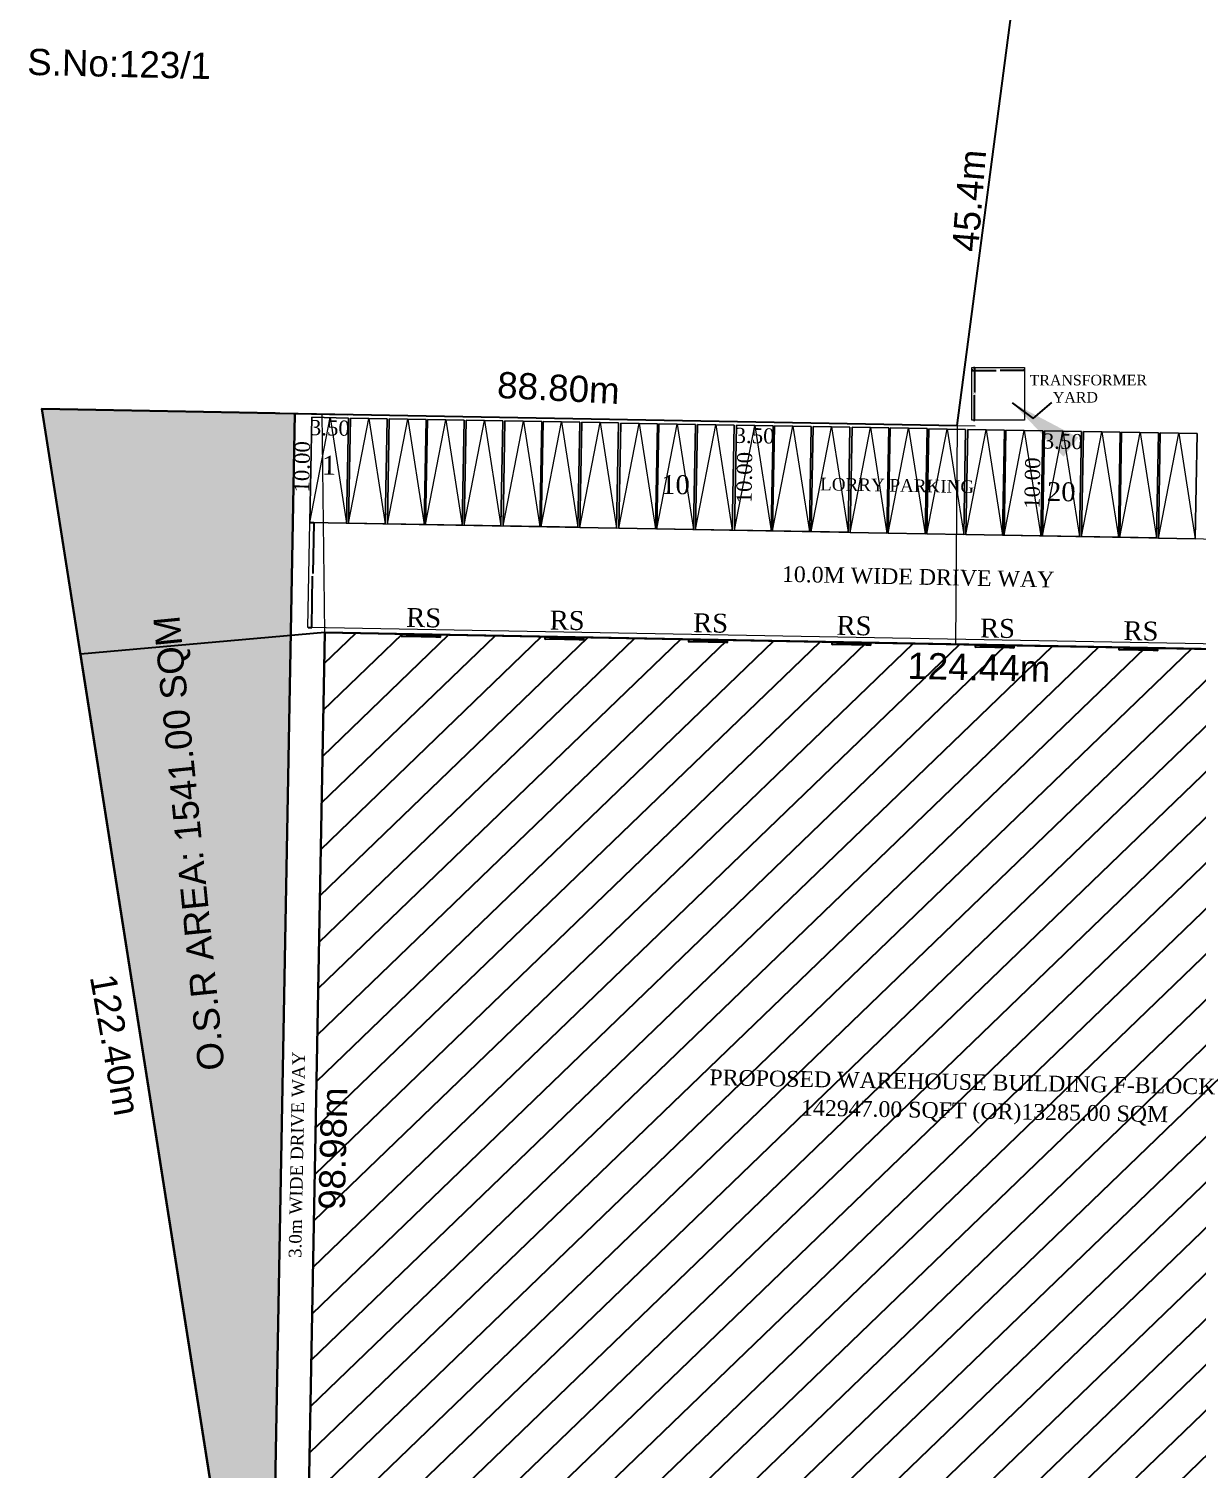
# Model space of a CAD drawing. Header units: metres. Extents: x 31037 to 31490, y -4422 to -3483.
# Drawn here: x 31151.3 to 31262.5, y -4033.1 to -3896.1 of the extents above; entities that cross this region are included whole.
import ezdxf

# ---------------------------------------------------------------- set-up
doc = ezdxf.new("R2010")
doc.units = ezdxf.units.M
doc.header["$LTSCALE"] = 30
doc.header["$MEASUREMENT"] = 0
doc.header["$PDMODE"] = 34
doc.layers.get('0').update_dxf_attribs({"color": 30, "lineweight": 40})
for name, color, linetype in [('BLK_1_COVERED_AREA', 140, 'Continuous'), ('BLK_1_INTERNAL_VEHICULAR_ACCESS', 2, 'Continuous'), ('BLK_1_LVL_0_BLDG_FOOT_PRINT', 1, 'Continuous'), ('BLK_1_LVL_0_REAR_SETBACK', 11, 'Continuous'), ('BLK_1_LVL_0_SIDE_SETBACK2', 102, 'Continuous'), ('BOUNDARY', 7, 'Continuous'), ('DIMENSIONS', 8, 'Continuous'), ('DISTANCE_BLK', 235, 'Continuous'), ('LORRY_PARKING', 1, 'Continuous'), ('OSR_PLAN', 10, 'Continuous'), ('PLOT_BOUNDARY', 70, 'Continuous'), ('TRANSFORMER_YARD', 1, 'Continuous')]:
    doc.layers.add(name, color=color, linetype=linetype)
for name, color, linetype, lineweight in [('DIM', 5, 'Continuous', 25), ('DRIVE_WAY', 7, 'Continuous', 0), ('TEXT', 11, 'Continuous', 30)]:
    doc.layers.add(name, color=color, linetype=linetype, lineweight=lineweight)
doc.styles.add('DIM', font='times.ttf')
doc.styles.add('ROMANC', font='times.ttf')
doc.styles.add('ROMANS', font='stylu.ttf', dxfattribs={"width": 0.75})
doc.styles.add('ROMANTICITALIC', font='romantic.ttf')
doc.styles.get("Standard").update_dxf_attribs({"font": 'times.ttf', "height": 0.05})
doc.styles.add('style2', font='arial.ttf')
doc.dimstyles.get("Standard").update_dxf_attribs({"dimtxt": 0.18, "dimasz": 0.18, "dimexe": 0.18, "dimexo": 0.0625, "dimgap": 0.09, "dimtad": 0, "dimtih": 1, "dimtoh": 1, "dimdec": 4, "dimzin": 0, "dimdsep": 46, "dimlunit": 4, "dimtxsty": 'Standard', "dimcen": 0.09, "dimadec": 0, "dimazin": 0, "dimtfac": 1, "dimtdec": 4, "dimtofl": 0, "dimtmove": 0, "dimatfit": 3, "dimfxl": 0, "dimtolj": 1, "dimtzin": 0, "dimarcsym": 0})
doc.dimstyles.new('Standard$0', dxfattribs={"dimtxt": 0.08, "dimasz": 0.05, "dimexe": 0.02, "dimexo": 0.05, "dimgap": 0.09, "dimtad": 0, "dimtih": 1, "dimtoh": 1, "dimzin": 0, "dimdsep": 46, "dimtxsty": 'Standard', "dimcen": 0.09, "dimclrd": 7, "dimclre": 7, "dimclrt": 7, "dimadec": 0, "dimazin": 0, "dimtfac": 1, "dimtofl": 0, "dimtmove": 0, "dimatfit": 3, "dimfxl": 0, "dimtolj": 1, "dimtzin": 0, "dimarcsym": 0})
doc.dimstyles.new('STANDARD$7', dxfattribs={"dimtxt": 0.18, "dimasz": 7, "dimexe": 0.18, "dimexo": 0.0625, "dimgap": 0.09, "dimtad": 0, "dimtih": 1, "dimtoh": 1, "dimdec": 3, "dimzin": 0, "dimdsep": 46, "dimtxsty": 'ROMANS', "dimcen": 0.09, "dimclrd": 3, "dimclrt": 2, "dimaunit": 1, "dimadec": 0, "dimazin": 0, "dimtfac": 1, "dimtdec": 3, "dimtofl": 0, "dimtmove": 2, "dimatfit": 3, "dimfxl": 0, "dimtolj": 1, "dimtzin": 0, "dimarcsym": 0})

# ---------------------------------------------------------------- blocks, each defined once
blk = doc.blocks.new('RS')
at = {"layer": 'BOUNDARY', "color": 2}
for p, q in [((2062.41, 107), (2066.06, 107.23)), ((2062.41, 107.23), (2066.06, 107))]:
    blk.add_line(p, q, dxfattribs=at)
blk.add_lwpolyline([(2062.41, 107.23), (2066.06, 107.23), (2066.06, 107), (2062.41, 107)], close=True, dxfattribs=at)
blk = doc.blocks.new('*D46')
at = {"layer": 'Defpoints', "color": 0, "lineweight": 30}
for p in [(31178.26, -3933.04), (31181.76, -3933.1), (31178.24, -3934.03)]:
    blk.add_point(p, dxfattribs=at)
at = {"layer": 'DIM', "color": 0, "lineweight": 20, "insert": (31179.99, -3934.06), "char_height": 1.44, "attachment_point": 5, "rotation": 358.9446, "style": 'DIM'}
blk.add_mtext('\\A1;3.50', dxfattribs=at)
blk = doc.blocks.new('_Oblique')
at = {"color": 0, "linetype": 'ByBlock', "lineweight": -2}
blk.add_line((-0.5, -0.5), (0.5, 0.5), dxfattribs=at)
blk = doc.blocks.new('*D47')
at = {"layer": 'Defpoints', "color": 0, "lineweight": 30}
for p in [(31176.81, -3932.74), (31176.63, -3942.74), (31177.26, -3942.75)]:
    blk.add_point(p, dxfattribs=at)
at = {"layer": 'DIM', "color": 0, "lineweight": 20, "insert": (31177.36, -3937.75), "char_height": 1.44, "attachment_point": 5, "rotation": 88.9446, "style": 'DIM'}
blk.add_mtext('\\A1;10.00', dxfattribs=at)
blk = doc.blocks.new('*D48')
at = {"layer": 'Defpoints', "color": 0, "lineweight": 30}
for p in [(31218.67, -3933.78), (31222.17, -3933.85), (31218.65, -3934.77)]:
    blk.add_point(p, dxfattribs=at)
at = {"layer": 'DIM', "color": 0, "lineweight": 20, "insert": (31220.4, -3934.8), "char_height": 1.44, "attachment_point": 5, "rotation": 358.9446, "style": 'DIM'}
blk.add_mtext('\\A1;3.50', dxfattribs=at)
blk = doc.blocks.new('*D49')
at = {"layer": 'Defpoints', "color": 0, "lineweight": 30}
for p in [(31218.9, -3933.77), (31218.71, -3943.77), (31219.35, -3943.78)]:
    blk.add_point(p, dxfattribs=at)
at = {"layer": 'DIM', "color": 0, "lineweight": 20, "insert": (31219.44, -3938.78), "char_height": 1.44, "attachment_point": 5, "rotation": 88.9446, "style": 'DIM'}
blk.add_mtext('\\A1;10.00', dxfattribs=at)
blk = doc.blocks.new('*D50')
at = {"layer": 'Defpoints', "color": 0, "lineweight": 30}
for p in [(31247.97, -3935.31), (31247.99, -3934.32), (31251.49, -3934.39)]:
    blk.add_point(p, dxfattribs=at)
at = {"layer": 'DIM', "color": 0, "lineweight": 20, "insert": (31249.72, -3935.34), "char_height": 1.44, "attachment_point": 5, "rotation": 358.9446, "style": 'DIM'}
blk.add_mtext('\\A1;3.50', dxfattribs=at)
blk = doc.blocks.new('*D51')
at = {"layer": 'Defpoints', "color": 0, "lineweight": 30}
for p in [(31248.22, -3934.31), (31246.75, -3944.29), (31248.03, -3944.31)]:
    blk.add_point(p, dxfattribs=at)
at = {"layer": 'DIM', "color": 0, "lineweight": 20, "insert": (31246.84, -3939.3), "char_height": 1.44, "attachment_point": 5, "rotation": 88.9446, "style": 'DIM'}
blk.add_mtext('\\A1;10.00', dxfattribs=at)
blk = doc.blocks.new('*D95')
at = {"layer": 'Defpoints', "color": 0, "lineweight": 30}
for p in [(31178.08, -3943.04), (31177.89, -3953.04), (31178.26, -3953.04)]:
    blk.add_point(p, dxfattribs=at)
at = {"layer": 'DRIVE_WAY', "color": 255, "lineweight": -2}
for p, q in [((31178.13, -3943.04), (31178.47, -3943.04)), ((31178.45, -3943.09), (31178.36, -3947.91)), ((31178.26, -3952.99), (31178.35, -3948.17)), ((31177.94, -3953.04), (31178.28, -3953.04))]:
    blk.add_line(p, q, dxfattribs=at)
at = {"layer": 'DRIVE_WAY', "color": 255, "lineweight": 30}
for points in [[(31178.44, -3943.09), (31178.45, -3943.09), (31178.45, -3943.04)], [(31178.26, -3952.99), (31178.27, -3952.99), (31178.26, -3953.04)]]:
    blk.add_solid(points, dxfattribs=at)
at = {"layer": 'DRIVE_WAY', "color": 255, "lineweight": 20, "insert": (31178.36, -3948.04), "char_height": 0.08, "attachment_point": 5}
blk.add_mtext('\\A1;10.00', dxfattribs=at)
blk = doc.blocks.new('*D139')
at = {"layer": 'Defpoints', "color": 0, "lineweight": 5}
for p in [(31241.06, -3928.31), (31246.06, -3928.31), (31246.06, -3928.57)]:
    blk.add_point(p, dxfattribs=at)
at = {"layer": 'TRANSFORMER_YARD', "color": 7, "lineweight": -2}
for p, q in [((31241.06, -3928.47), (31241.06, -3928.59)), ((31246.06, -3928.47), (31246.06, -3928.59)), ((31241.11, -3928.57), (31243.37, -3928.57)), ((31246.01, -3928.57), (31243.75, -3928.57))]:
    blk.add_line(p, q, dxfattribs=at)
at = {"layer": 'TRANSFORMER_YARD', "color": 7, "lineweight": 5}
for points in [[(31241.11, -3928.57), (31241.11, -3928.58), (31241.06, -3928.57)], [(31246.01, -3928.57), (31246.01, -3928.58), (31246.06, -3928.57)]]:
    blk.add_solid(points, dxfattribs=at)
at = {"layer": 'TRANSFORMER_YARD', "color": 7, "lineweight": 5, "insert": (31243.56, -3928.57), "char_height": 0.08, "attachment_point": 5}
blk.add_mtext('\\A1;5.00', dxfattribs=at)
blk = doc.blocks.new('*D140')
at = {"layer": 'Defpoints', "color": 0, "lineweight": 5}
for p in [(31241.06, -3928.31), (31241.06, -3933.31), (31241.32, -3933.31)]:
    blk.add_point(p, dxfattribs=at)
at = {"layer": 'TRANSFORMER_YARD', "color": 7, "lineweight": -2}
for p, q in [((31241.22, -3928.31), (31241.34, -3928.31)), ((31241.32, -3928.36), (31241.32, -3930.67)), ((31241.32, -3933.26), (31241.32, -3930.94)), ((31241.22, -3933.31), (31241.34, -3933.31))]:
    blk.add_line(p, q, dxfattribs=at)
at = {"layer": 'TRANSFORMER_YARD', "color": 7, "lineweight": 5}
for points in [[(31241.32, -3928.36), (31241.33, -3928.36), (31241.32, -3928.31)], [(31241.32, -3933.26), (31241.33, -3933.26), (31241.32, -3933.31)]]:
    blk.add_solid(points, dxfattribs=at)
at = {"layer": 'TRANSFORMER_YARD', "color": 7, "lineweight": 5, "insert": (31241.32, -3930.81), "char_height": 0.08, "attachment_point": 5}
blk.add_mtext('\\A1;5.00', dxfattribs=at)

msp = doc.modelspace()

# ---------------------------------------------------------------- hatches: boundary and pattern name
at = {"layer": 'DIM', "lineweight": 25}
h = msp.add_hatch(dxfattribs=at)
h.set_pattern_fill('CROSS', color=0, scale=7.7, angle=-1.0554139)
h.set_pattern_definition([(358.944586, (3057.562, 453.3072), (1.96013078, 1.88921607), [0.9625, -2.8875]), (88.944586, (3058.0342, 452.8172), (-1.88921607, 1.96013078), [0.9625, -2.8875])])
h.paths.add_polyline_path([(31328.13266, -4074.54095), (31237.68336, -4072.87464), (31237.47314, -4083.63394), (31310.38851, -4087.15352), (31309.80247, -4118.96453), (31334.23628, -4121.23021)])
h.paths.add_polyline_path([(31176.65933, -3932.67605), (31152.59046, -3932.23264), (31168.68569, -4034.74973), (31174.77681, -4034.86194)])
h.paths.add_polyline_path([(31261.1175, -4081.27942), (31303.85288, -4083.4388), (31304.11286, -4078.29359), (31261.37748, -4076.13421)], flags=24)
h.paths.add_polyline_path([(31171.63911, -3995.49425), (31167.20392, -3950.98411), (31162.07753, -3951.49493), (31166.51272, -3996.00506)], flags=24)
h = msp.add_hatch(dxfattribs=at)
h.set_pattern_fill('ANSI31', color=0, scale=25, angle=-1.0554139)
h.set_pattern_definition([(43.944586, (3057.562, 453.3072), (-2.1686323, 2.25003533), [])])
h.paths.add_polyline_path([(31303.73882, -3955.82071), (31179.50099, -3953.53193), (31177.67775, -4052.49998), (31182.45161, -4052.58792), (31182.2996, -4060.83927), (31301.76357, -4063.0401)])
h.paths.add_polyline_path([(31303.66127, -4012.4161), (31303.99964, -3997.57855), (31298.84921, -3997.46109), (31298.51084, -4012.29864)], flags=9)
h.paths.add_polyline_path([(31234.18116, -3959.26494), (31249.0187, -3959.60331), (31249.13616, -3954.45288), (31234.29861, -3954.11451)], flags=9)
h.paths.add_polyline_path([(31181.68141, -4051.91424), (31181.47589, -4060.92622), (31186.62632, -4061.04367), (31186.83184, -4052.03169)], flags=9)
h.paths.add_polyline_path([(31177.07387, -4053.45019), (31186.08585, -4053.65571), (31186.20331, -4048.50527), (31177.19133, -4048.29975)], flags=9)
h.paths.add_polyline_path([(31224.29127, -4000.44364), (31259.43959, -4001.09117), (31259.49517, -3998.07437), (31224.34684, -3997.42685)], flags=24)
h.paths.add_polyline_path([(31215.7014, -3997.00308), (31263.54674, -3997.88451), (31263.58914, -3995.58299), (31215.7438, -3994.70156)], flags=24)
h.paths.add_polyline_path([(31182.75381, -4009.09965), (31183.0479, -3996.20396), (31177.89747, -3996.0865), (31177.60338, -4008.9822)], flags=9)
h.paths.add_polyline_path([(31236.87113, -4062.48545), (31251.70868, -4062.82382), (31251.82614, -4057.67339), (31236.98859, -4057.33502)], flags=9)

# ---------------------------------------------------------------- linework, layer by layer
at = {"layer": 'BLK_1_COVERED_AREA', "color": 140, "lineweight": 25}
msp.add_lwpolyline([(31179.50099, -3953.53193), (31177.67775, -4052.49998), (31182.45161, -4052.58792), (31182.2996, -4060.83927), (31301.76357, -4063.0401), (31303.73882, -3955.82071)], close=True, dxfattribs=at)
at = {"layer": 'BLK_1_INTERNAL_VEHICULAR_ACCESS', "color": 161, "lineweight": 5}
for points in [[(31179.50099, -3953.53193), (31179.2619, -3932.72175), (31239.66844, -3933.8295), (31239.51741, -3954.63759)], [(31179.50099, -3953.53193), (31156.25763, -3955.59032), (31168.68569, -4034.74973), (31178.00159, -4034.92135)]]:
    msp.add_lwpolyline(points, close=True, dxfattribs=at)
at = {"layer": 'BLK_1_LVL_0_BLDG_FOOT_PRINT', "color": 1, "lineweight": 25}
msp.add_lwpolyline([(31179.50099, -3953.53193), (31177.67775, -4052.49998), (31182.45161, -4052.58792), (31182.2996, -4060.83927), (31301.76357, -4063.0401), (31303.73882, -3955.82071)], close=True, dxfattribs=at)
at = {"layer": 'BLK_1_LVL_0_REAR_SETBACK', "color": 11, "lineweight": 25}
msp.add_lwpolyline([(31179.50099, -3953.53193), (31156.25763, -3955.59032), (31171.57477, -4053.15144), (31177.67775, -4052.49998)], close=True, dxfattribs=at)
at = {"layer": 'BLK_1_LVL_0_SIDE_SETBACK2', "color": 102, "lineweight": 20}
msp.add_lwpolyline([(31179.50099, -3953.53193), (31179.2619, -3932.72175), (31239.66844, -3933.82955), (31245.59536, -3888.66484), (31253.91582, -3847.88382), (31246.24152, -3787.97082), (31283.02047, -3790.10645), (31297.21412, -3894.95005), (31303.73882, -3955.82071)], close=True, dxfattribs=at)
at = {"layer": 'DIM', "color": 0, "lineweight": 25}
for p, q in [((31174.78669, -3932.64155), (31152.59046, -3932.23264)), ((31152.59046, -3932.23264), (31161.43119, -3988.54287)), ((31171.57477, -4053.15144), (31152.59046, -3932.23264)), ((31174.78669, -3932.64155), (31152.59046, -3932.23264)), ((31174.77681, -4034.86194), (31176.65933, -3932.67605)), ((31177.67775, -4052.49998), (31179.50099, -3953.53193)), ((31179.50099, -3953.53193), (31303.923, -3955.8241)), ((31186.1651, -3953.6547), (31191.16425, -3953.7468)), ((31199.81278, -3953.90613), (31204.81194, -3953.99823)), ((31213.46047, -3954.15755), (31218.45962, -3954.24965)), ((31227.10815, -3954.40898), (31232.10731, -3954.50108)), ((31240.75584, -3954.6604), (31245.75499, -3954.7525)), ((31254.40352, -3954.91183), (31259.40267, -3955.00392)), ((31161.43119, -3988.54287), (31171.57477, -4053.15144))]:
    msp.add_line(p, q, dxfattribs=at)
at = {"layer": 'DIM', "color": 0, "lineweight": 20}
for p, q in [((31174.78669, -3932.64155), (31241.37609, -3933.86082)), ((31178.26253, -3933.03933), (31178.07834, -3943.03764)), ((31178.07834, -3943.03764), (31180.01224, -3933.07157)), ((31181.76194, -3933.1038), (31178.26253, -3933.03933)), ((31180.01224, -3933.07157), (31181.57774, -3943.10211)), ((31181.57774, -3943.10211), (31181.76194, -3933.1038)), ((31181.93934, -3933.10707), (31181.75514, -3943.10537)), ((31181.75514, -3943.10537), (31183.68904, -3933.1393)), ((31185.43874, -3933.17154), (31181.93934, -3933.10707)), ((31183.68904, -3933.1393), (31185.25455, -3943.16984)), ((31185.25455, -3943.16984), (31185.43874, -3933.17154)), ((31185.64401, -3933.17532), (31185.45981, -3943.17362)), ((31185.45981, -3943.17362), (31187.39371, -3933.20755)), ((31189.14342, -3933.23979), (31185.64401, -3933.17532)), ((31187.39371, -3933.20755), (31188.95922, -3943.23809)), ((31188.95922, -3943.23809), (31189.14342, -3933.23979)), ((31189.27084, -3933.24214), (31189.08665, -3943.24044)), ((31189.08665, -3943.24044), (31191.02054, -3933.27437)), ((31192.77025, -3933.3066), (31189.27084, -3933.24214)), ((31191.02054, -3933.27437), (31192.58605, -3943.30491)), ((31192.58605, -3943.30491), (31192.77025, -3933.3066)), ((31192.94765, -3933.30987), (31192.76345, -3943.30817)), ((31192.76345, -3943.30817), (31194.69735, -3933.34211)), ((31196.44705, -3933.37434), (31192.94765, -3933.30987)), ((31194.69735, -3933.34211), (31196.26286, -3943.37264)), ((31196.26286, -3943.37264), (31196.44705, -3933.37434)), ((31196.65232, -3933.37812), (31196.46812, -3943.37642)), ((31196.46812, -3943.37642), (31198.40202, -3933.41035)), ((31200.15172, -3933.44259), (31196.65232, -3933.37812)), ((31198.40202, -3933.41035), (31199.96753, -3943.44089)), ((31199.96753, -3943.44089), (31200.15172, -3933.44259)), ((31200.27915, -3933.44494), (31200.09496, -3943.44324)), ((31200.09496, -3943.44324), (31202.02885, -3933.47717)), ((31203.77856, -3933.5094), (31200.27915, -3933.44494)), ((31202.02885, -3933.47717), (31203.59436, -3943.50771)), ((31203.59436, -3943.50771), (31203.77856, -3933.5094)), ((31203.95595, -3933.51267), (31203.77176, -3943.51098)), ((31203.77176, -3943.51098), (31205.70566, -3933.54491)), ((31207.45536, -3933.57714), (31203.95595, -3933.51267)), ((31205.70566, -3933.54491), (31207.27117, -3943.57544)), ((31207.27117, -3943.57544), (31207.45536, -3933.57714)), ((31207.66063, -3933.58092), (31207.47643, -3943.57922)), ((31207.47643, -3943.57922), (31209.41033, -3933.61316)), ((31211.16003, -3933.64539), (31207.66063, -3933.58092)), ((31209.41033, -3933.61316), (31210.97584, -3943.64369)), ((31210.97584, -3943.64369), (31211.16003, -3933.64539)), ((31211.28746, -3933.64774), (31211.10326, -3943.64604)), ((31211.10326, -3943.64604), (31213.03716, -3933.67997)), ((31214.78686, -3933.7122), (31211.28746, -3933.64774)), ((31213.03716, -3933.67997), (31214.60267, -3943.71051)), ((31214.60267, -3943.71051), (31214.78686, -3933.7122)), ((31214.96426, -3933.71547), (31214.78007, -3943.71378)), ((31214.78007, -3943.71378), (31216.71397, -3933.74771)), ((31218.46367, -3933.77994), (31214.96426, -3933.71547)), ((31216.71397, -3933.74771), (31218.27948, -3943.77824)), ((31218.27948, -3943.77824), (31218.46367, -3933.77994)), ((31218.66894, -3933.78372), (31218.48474, -3943.78203)), ((31218.48474, -3943.78203), (31220.41864, -3933.81596)), ((31222.16834, -3933.84819), (31218.66894, -3933.78372)), ((31220.41864, -3933.81596), (31221.98415, -3943.84649)), ((31221.98415, -3943.84649), (31222.16834, -3933.84819)), ((31222.29577, -3933.85054), (31222.11157, -3943.84884)), ((31222.11157, -3943.84884), (31224.04547, -3933.88277)), ((31225.79517, -3933.91501), (31222.29577, -3933.85054)), ((31224.04547, -3933.88277), (31225.61098, -3943.91331)), ((31225.61098, -3943.91331), (31225.79517, -3933.91501)), ((31225.97257, -3933.91827), (31225.78838, -3943.91658)), ((31225.78838, -3943.91658), (31227.72228, -3933.95051)), ((31229.47198, -3933.98274), (31225.97257, -3933.91827)), ((31227.72228, -3933.95051), (31229.28778, -3943.98105)), ((31229.28778, -3943.98105), (31229.47198, -3933.98274)), ((31229.67724, -3933.98652), (31229.49305, -3943.98483)), ((31233.17665, -3934.05099), (31229.67724, -3933.98652)), ((31229.49305, -3943.98483), (31231.42695, -3934.01876)), ((31231.42695, -3934.01876), (31232.99246, -3944.04929)), ((31232.99246, -3944.04929), (31233.17665, -3934.05099)), ((31233.30408, -3934.05334), (31233.11988, -3944.05164)), ((31233.11988, -3944.05164), (31235.05378, -3934.08557)), ((31236.80348, -3934.11781), (31233.30408, -3934.05334)), ((31235.05378, -3934.08557), (31236.61929, -3944.11611)), ((31236.61929, -3944.11611), (31236.80348, -3934.11781)), ((31236.98088, -3934.12107), (31236.79669, -3944.11938)), ((31236.79669, -3944.11938), (31238.73058, -3934.15331)), ((31240.48029, -3934.18554), (31236.98088, -3934.12107)), ((31238.73058, -3934.15331), (31240.29609, -3944.18385)), ((31240.29609, -3944.18385), (31240.48029, -3934.18554)), ((31240.68555, -3934.18932), (31240.50136, -3944.18763)), ((31240.50136, -3944.18763), (31242.43526, -3934.22156)), ((31244.18496, -3934.25379), (31240.68555, -3934.18932)), ((31242.43526, -3934.22156), (31244.00077, -3944.2521)), ((31244.00077, -3944.2521), (31244.18496, -3934.25379)), ((31244.31239, -3934.25614), (31244.12819, -3944.25444)), ((31244.12819, -3944.25444), (31246.06209, -3934.28837)), ((31247.81179, -3934.32061), (31244.31239, -3934.25614)), ((31246.06209, -3934.28837), (31247.6276, -3944.31891)), ((31247.6276, -3944.31891), (31247.81179, -3934.32061)), ((31247.98919, -3934.32388), (31247.805, -3944.32218)), ((31247.805, -3944.32218), (31249.73889, -3934.35611)), ((31251.4886, -3934.38834), (31247.98919, -3934.32388)), ((31249.73889, -3934.35611), (31251.3044, -3944.38665)), ((31251.3044, -3944.38665), (31251.4886, -3934.38834)), ((31251.69386, -3934.39213), (31251.50967, -3944.39043)), ((31251.50967, -3944.39043), (31253.44357, -3934.42436)), ((31255.19327, -3934.45659), (31251.69386, -3934.39213)), ((31253.44357, -3934.42436), (31255.00907, -3944.4549)), ((31255.00907, -3944.4549), (31255.19327, -3934.45659)), ((31255.32069, -3934.45894), (31255.1365, -3944.45724)), ((31255.1365, -3944.45724), (31257.0704, -3934.49117)), ((31258.8201, -3934.52341), (31255.32069, -3934.45894)), ((31257.0704, -3934.49117), (31258.63591, -3944.52171)), ((31258.63591, -3944.52171), (31258.8201, -3934.52341)), ((31258.9975, -3934.52668), (31258.81331, -3944.52498)), ((31258.81331, -3944.52498), (31260.7472, -3934.55891)), ((31262.49691, -3934.59114), (31258.9975, -3934.52668)), ((31260.7472, -3934.55891), (31262.31271, -3944.58945)), ((31262.31271, -3944.58945), (31262.49691, -3934.59114)), ((31178.07834, -3943.03764), (31181.57774, -3943.10211)), ((31181.75514, -3943.10537), (31185.25455, -3943.16984)), ((31185.45981, -3943.17362), (31188.95922, -3943.23809)), ((31189.08665, -3943.24044), (31192.58605, -3943.30491)), ((31192.76345, -3943.30817), (31196.26286, -3943.37264)), ((31196.46812, -3943.37642), (31199.96753, -3943.44089)), ((31200.09496, -3943.44324), (31203.59436, -3943.50771)), ((31203.77176, -3943.51098), (31207.27117, -3943.57544)), ((31207.47643, -3943.57922), (31210.97584, -3943.64369)), ((31211.10326, -3943.64604), (31214.60267, -3943.71051)), ((31214.78007, -3943.71378), (31218.27948, -3943.77824)), ((31218.48474, -3943.78203), (31221.98415, -3943.84649)), ((31222.11157, -3943.84884), (31225.61098, -3943.91331)), ((31225.78838, -3943.91658), (31229.28778, -3943.98105)), ((31229.49305, -3943.98483), (31232.99246, -3944.04929)), ((31233.11988, -3944.05164), (31236.61929, -3944.11611)), ((31236.79669, -3944.11938), (31240.29609, -3944.18385)), ((31240.50136, -3944.18763), (31244.00077, -3944.2521)), ((31244.12819, -3944.25444), (31247.6276, -3944.31891)), ((31247.805, -3944.32218), (31251.3044, -3944.38665)), ((31251.50967, -3944.39043), (31255.00907, -3944.4549)), ((31255.1365, -3944.45724), (31258.63591, -3944.52171)), ((31258.81331, -3944.52498), (31262.31271, -3944.58945))]:
    msp.add_line(p, q, dxfattribs=at)
at = {"layer": 'DIM', "color": 0, "lineweight": 25}
msp.add_lwpolyline([(31152.59046, -3932.23264), (31181.65848, -3932.76815)], dxfattribs=at)
at = {"layer": 'DISTANCE_BLK', "color": 238, "lineweight": 25}
msp.add_lwpolyline([(31179.50099, -3953.53193), (31177.67775, -4052.49998), (31182.45161, -4052.58792), (31182.2996, -4060.83927), (31301.76357, -4063.0401), (31303.73882, -3955.82071)], close=True, dxfattribs=at)
at = {"layer": 'DRIVE_WAY', "color": 255, "lineweight": 20}
msp.add_lwpolyline([(31178.07834, -3943.03764), (31276.99783, -3944.85998), (31276.99783, -3954.85998), (31177.89414, -3953.03594)], close=True, dxfattribs=at)
at = {"layer": 'LORRY_PARKING', "color": 175, "lineweight": 20}
for points in [[(31178.26253, -3933.03933), (31181.76194, -3933.1038), (31181.57774, -3943.10211), (31178.07834, -3943.03764)], [(31181.93934, -3933.10707), (31185.43874, -3933.17154), (31185.25455, -3943.16984), (31181.75514, -3943.10537)], [(31185.64401, -3933.17532), (31189.14342, -3933.23979), (31188.95922, -3943.23809), (31185.45981, -3943.17362)], [(31189.27084, -3933.24214), (31192.77025, -3933.3066), (31192.58605, -3943.30491), (31189.08665, -3943.24044)], [(31192.94765, -3933.30987), (31196.44705, -3933.37434), (31196.26286, -3943.37264), (31192.76345, -3943.30817)], [(31196.65232, -3933.37812), (31200.15172, -3933.44259), (31199.96753, -3943.44089), (31196.46812, -3943.37642)], [(31200.27915, -3933.44494), (31203.77856, -3933.5094), (31203.59436, -3943.50771), (31200.09496, -3943.44324)], [(31203.95595, -3933.51267), (31207.45536, -3933.57714), (31207.27117, -3943.57544), (31203.77176, -3943.51098)], [(31207.66063, -3933.58092), (31211.16003, -3933.64539), (31210.97584, -3943.64369), (31207.47643, -3943.57922)], [(31211.28746, -3933.64774), (31214.78686, -3933.7122), (31214.60267, -3943.71051), (31211.10326, -3943.64604)], [(31214.96426, -3933.71547), (31218.46367, -3933.77994), (31218.27948, -3943.77824), (31214.78007, -3943.71378)], [(31218.66894, -3933.78372), (31222.16834, -3933.84819), (31221.98415, -3943.84649), (31218.48474, -3943.78203)], [(31222.29577, -3933.85054), (31225.79517, -3933.91501), (31225.61098, -3943.91331), (31222.11157, -3943.84884)], [(31225.97257, -3933.91827), (31229.47198, -3933.98274), (31229.28778, -3943.98105), (31225.78838, -3943.91658)], [(31229.67724, -3933.98652), (31233.17665, -3934.05099), (31232.99246, -3944.04929), (31229.49305, -3943.98483)], [(31233.30408, -3934.05334), (31236.80348, -3934.11781), (31236.61929, -3944.11611), (31233.11988, -3944.05164)], [(31236.98088, -3934.12107), (31240.48029, -3934.18554), (31240.29609, -3944.18385), (31236.79669, -3944.11938)], [(31240.68555, -3934.18932), (31244.18496, -3934.25379), (31244.00077, -3944.2521), (31240.50136, -3944.18763)], [(31244.31239, -3934.25614), (31247.81179, -3934.32061), (31247.6276, -3944.31891), (31244.12819, -3944.25444)], [(31247.98919, -3934.32388), (31251.4886, -3934.38834), (31251.3044, -3944.38665), (31247.805, -3944.32218)], [(31251.69386, -3934.39213), (31255.19327, -3934.45659), (31255.00907, -3944.4549), (31251.50967, -3944.39043)], [(31255.32069, -3934.45894), (31258.8201, -3934.52341), (31258.63591, -3944.52171), (31255.1365, -3944.45724)], [(31258.9975, -3934.52668), (31262.49691, -3934.59114), (31262.31271, -3944.58945), (31258.81331, -3944.52498)]]:
    msp.add_lwpolyline(points, close=True, dxfattribs=at)
at = {"layer": 'OSR_PLAN', "color": 7, "lineweight": 25}
msp.add_lwpolyline([(31152.59046, -3932.23264), (31176.65933, -3932.67605), (31174.77681, -4034.86194), (31168.68569, -4034.74973)], close=True, dxfattribs=at)
at = {"layer": 'PLOT_BOUNDARY', "color": 70, "lineweight": 25}
msp.add_lwpolyline([(31246.24152, -3787.97082), (31283.02047, -3790.10645), (31297.21412, -3894.95005), (31311.7447, -3963.83417), (31328.13266, -4074.54095), (31334.23628, -4121.23021), (31309.80247, -4118.96453), (31311.33576, -4087.19924), (31210.50438, -4082.34085), (31210.77866, -4067.45272), (31175.8157, -4066.49365), (31171.57477, -4053.15144), (31152.59046, -3932.23264), (31239.66844, -3933.8295), (31245.59536, -3888.66484), (31238.05108, -3887.74623), (31226.34963, -3889.26811), (31210.19471, -3880.52816), (31199.72328, -3882.55655), (31185.13003, -3881.27766), (31179.55068, -3851.33513), (31253.91582, -3847.88382)], close=True, dxfattribs=at)
at = {"layer": 'TRANSFORMER_YARD', "color": 7, "lineweight": 5}
msp.add_lwpolyline([(31241.06333, -3928.30553), (31246.06333, -3928.30553), (31246.06333, -3933.30553), (31241.06333, -3933.30553)], close=True, dxfattribs=at)

# ---------------------------------------------------------------- block references
at = {"layer": 'BOUNDARY', "color": 0, "lineweight": 25, "rotation": 358.9445861210087}
for p in [(29122.802, -4022.89528), (29122.802, -4022.89528), (29136.44969, -4023.14671), (29136.44969, -4023.14671), (29150.09737, -4023.39813), (29150.09737, -4023.39813), (29163.74505, -4023.64956), (29163.74505, -4023.64956), (29177.39274, -4023.90098), (29177.39274, -4023.90098), (29191.04042, -4024.15241), (29191.04042, -4024.15241)]:
    msp.add_blockref('RS', p, dxfattribs=at)

# ---------------------------------------------------------------- texts
at = {"layer": 'DIMENSIONS', "color": 0, "lineweight": 25, "style": 'ROMANTICITALIC'}
for s, height, rotation, p in [('TRANSFORMER', 1, 0.0576067, (31246.56955, -3930.00229)), ('YARD', 1, 0.0576067, (31248.77931, -3931.63459)), ('RS', 1.8, 358.9445861, (31187.2429, -3952.97707)), ('RS', 1.8, 358.9445861, (31200.89059, -3953.22849)), ('RS', 1.8, 358.9445861, (31214.53827, -3953.47991)), ('RS', 1.8, 358.9445861, (31228.18596, -3953.73134)), ('RS', 1.8, 358.9445861, (31241.83364, -3953.98276)), ('RS', 1.8, 358.9445861, (31255.48132, -3954.23419))]:
    msp.add_text(s, height=height, rotation=rotation, dxfattribs=at).set_placement(p)
at = {"layer": 'DIMENSIONS', "color": 0, "lineweight": 20, "style": 'ROMANTICITALIC'}
for s, p in [('1', (31179.21811, -3938.47779)), ('10', (31211.50378, -3940.31452)), ('20', (31248.20551, -3940.99066))]:
    msp.add_text(s, height=1.8, rotation=358.9445861, dxfattribs=at).set_placement(p)
at = {"layer": 'DRIVE_WAY', "color": 255, "lineweight": 30, "insert": (31223.0189, -3947.19392), "char_height": 1.5, "attachment_point": 1, "rotation": 358.8123019, "style": 'DIM'}
msp.add_mtext_dynamic_manual_height_columns('\\pt25.5;10.0M WIDE DRIVE WAY', width=25.5408188, gutter_width=325.00963, heights=[0], dxfattribs=at)
at = {"layer": 'TEXT', "color": 0, "lineweight": 25}
for s, height, rotation, style, p in [('S.No:123/1', 2.5, 358.6935971, 'style2', (31151.17701, -3900.44983)), ('3.0m WIDE DRIVE WAY', 1.2, 88.9445861, 'ROMANC', (31177.27104, -4013.04419)), ('PROPOSED WAREHOUSE BUILDING F-BLOCK', 1.5, 358.9445861, 'ROMANC', (31216.09269, -3996.59196)), ('142947.00 SQFT (OR)13285.00 SQM', 1.5, 358.9445861, 'ROMANC', (31224.81205, -3999.4765))]:
    msp.add_text(s, height=height, rotation=rotation, dxfattribs=dict(at, style=style)).set_placement(p)
at = {"layer": 'TEXT', "color": 0, "lineweight": 20}
for s, height, rotation, style, p in [('88.80m', 2.5, 357.1073596, 'style2', (31195.86513, -3931.18692)), ('LORRY PARKING', 1.2, 358.9445861, 'ROMANC', (31226.62521, -3939.97995))]:
    msp.add_text(s, height=height, rotation=rotation, dxfattribs=dict(at, style=style)).set_placement(p)
at = {"layer": 'TEXT', "color": 0, "lineweight": 25, "char_height": 2.5, "attachment_point": 5, "style": 'style2'}
for s, insert, rotation in [('\\A1;45.4m', (31240.81803, -3912.41343), 85.3995224), ('\\A1;O.S.R AREA: 1541.00 SQM', (31166.92075, -3973.53635), 95.6904185), ('\\A1;124.44m', (31241.73712, -3956.82147), 358.6935971), ('\\A1;122.40m', (31159.54997, -3992.7572), 280.0885075), ('\\A1;98.98m', (31180.30683, -4002.63273), 88.6935971)]:
    msp.add_mtext(s, dxfattribs=dict(at, insert=insert, rotation=rotation))

# ---------------------------------------------------------------- dimensions: what is measured, and where the dimension line sits
at = {"layer": 'DIM', "color": 0, "lineweight": 20}
for p1, p2, distance, picture, middle in [((31176.81023, -3932.73674), (31176.62603, -3942.73504), 0.6371, '*D47', (31177.35513, -3937.74763)), ((31181.76194, -3933.1038), (31178.26253, -3933.03933), 0.98761, '*D46', (31179.99404, -3934.05901)), ((31218.89841, -3933.77268), (31218.71421, -3943.77098), 0.6371, '*D49', (31219.44331, -3938.78356)), ((31222.16834, -3933.84819), (31218.66894, -3933.78372), 0.98761, '*D48', (31220.40045, -3934.8034)), ((31251.4886, -3934.38834), (31247.98919, -3934.32388), 0.98761, '*D50', (31249.7207, -3935.34355))]:
    dim = msp.add_aligned_dim(p1=p1, p2=p2, distance=distance, dimstyle='Standard', override={"dimscale": 8, "dimasz": 0.05, "dimexe": 0.09375, "dimtih": 0, "dimtoh": 0, "dimdec": 2, "dimlunit": 2, "dimpost": '\\X', "dimtxsty": 'DIM', "dimblk": 'Oblique', "dimcen": 0.15625, "dimse1": 1, "dimse2": 1, "dimsd1": 1, "dimsd2": 1, "dimclrd": 4, "dimclre": 4, "dimtdec": 2, "dimtix": 1}, dxfattribs=at)
    dim.commit()
    dim.dimension.update_dxf_attribs({"geometry": picture, "text_midpoint": middle})
dim = msp.add_linear_dim(base=(31246.75303, -3944.28752), p1=(31248.21866, -3934.31283), p2=(31248.03447, -3944.31113), angle=268.9445861, dimstyle='Standard', override={"dimscale": 8, "dimasz": 0.05, "dimexe": 0.09375, "dimtih": 0, "dimtoh": 0, "dimdec": 2, "dimlunit": 2, "dimpost": '\\X', "dimtxsty": 'DIM', "dimblk": 'Oblique', "dimcen": 0.15625, "dimse1": 1, "dimse2": 1, "dimsd1": 1, "dimsd2": 1, "dimclrd": 4, "dimclre": 4, "dimtdec": 2, "dimtix": 1}, dxfattribs=at)
dim.commit()
dim.dimension.update_dxf_attribs({"geometry": '*D51', "text_midpoint": (31246.84484, -3939.30364), "dimtype": 161})
at = {"layer": 'DRIVE_WAY', "color": 255, "lineweight": 20}
dim = msp.add_aligned_dim(p1=(31178.07834, -3943.03764), p2=(31177.89432, -3953.03594), distance=0.36924, dimstyle='Standard$0', override={"dimclrd": 255, "dimclre": 255, "dimclrt": 255, "dimfxl": 12, "dimfxlon": 1, "dimarcsym": 2}, dxfattribs=at)
dim.commit()
dim.dimension.update_dxf_attribs({"geometry": '*D95', "text_midpoint": (31178.3555, -3948.04359)})
at = {"layer": 'TRANSFORMER_YARD', "color": 7, "lineweight": 5}
dim = msp.add_linear_dim(base=(31246.06333, -3928.57456), p1=(31241.06333, -3928.30553), p2=(31246.06333, -3928.30553), dimstyle='Standard$0', override={"dimfxl": 0.1, "dimfxlon": 1, "dimarcsym": 1}, dxfattribs=at)
dim.commit()
dim.dimension.update_dxf_attribs({"geometry": '*D139', "text_midpoint": (31243.56333, -3928.57456)})
dim = msp.add_linear_dim(base=(31241.32379, -3933.30553), p1=(31241.06333, -3928.30553), p2=(31241.06333, -3933.30553), angle=90, dimstyle='Standard$0', override={"dimfxl": 0.1, "dimfxlon": 1, "dimarcsym": 1}, dxfattribs=at)
dim.commit()
dim.dimension.update_dxf_attribs({"geometry": '*D140', "text_midpoint": (31241.32379, -3930.80553)})

# ---------------------------------------------------------------- leaders
at = {"color": 0, "lineweight": 5}
msp.add_leader([(31244.90941, -3931.65337), (31246.89072, -3933.15424), (31248.6857, -3931.62685)], dimstyle='STANDARD$7', override={"dimgap": 0.09, "dimtad": 0, "dimclrd": 0, "dimfxl": 0.1, "dimfxlon": 1, "dimarcsym": 1}, dxfattribs=at)

doc.saveas('drawing.dxf')
